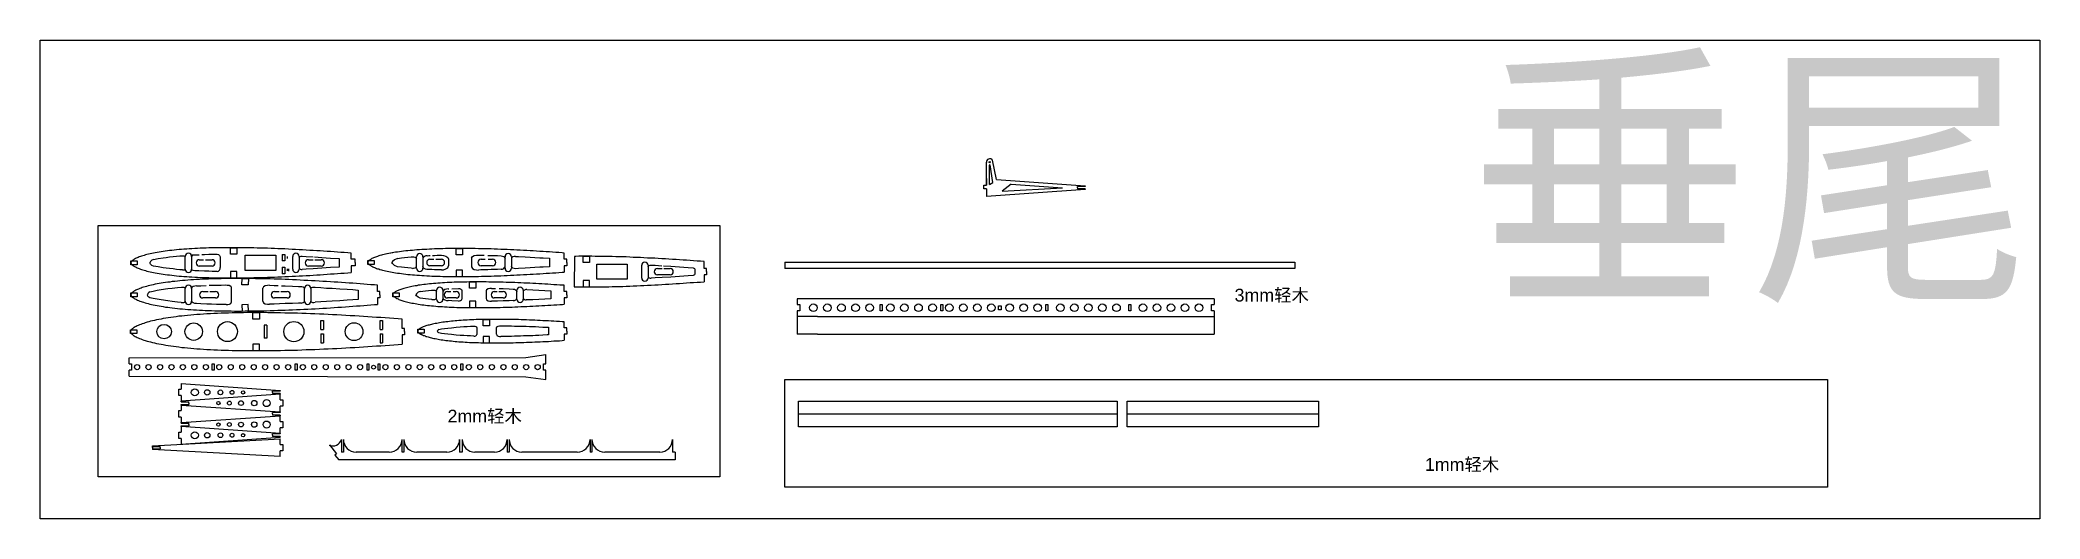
# Model space of a CAD drawing. Header units: inches. Extents: x 11 to 1579, y 4 to 379.
import ezdxf

# ---------------------------------------------------------------- set-up
doc = ezdxf.new("R2010")
doc.units = ezdxf.units.IN
doc.header["$MEASUREMENT"] = 0
doc.layers.add('7', color=7, linetype='Continuous')
doc.layers.add('LAYER01', color=7, linetype='Continuous')
doc.styles.get("Standard").update_dxf_attribs({"font": 'arial.ttf'})

msp = doc.modelspace()

# ---------------------------------------------------------------- linework, layer by layer
at = {"color": 2}
for p, q in [((752.9, 265.5), (752.9, 283.5)), ((760.9, 269.8), (757.6, 285)), ((755.4, 266), (755.2, 281.1)), ((755.4, 266), (757.8, 267.7)), ((757.8, 267.7), (755.8, 281.3)), ((750.9, 265.5), (752.9, 265.5)), ((750.9, 262.5), (750.9, 265.5)), ((752.9, 262.5), (750.9, 262.5)), ((772.3, 266.3), (765.2, 260.7)), ((765.2, 260.7), (812.6, 263.5)), ((772.3, 266.3), (812.6, 263.5))]:
    msp.add_line(p, q, dxfattribs=at)
for p, q in [((124.5, 199.6), (124.5, 209.6)), ((129.5, 209.6), (129.5, 199.6)), ((135.5, 207.1), (138.8, 207.1)), ((140.5, 207.1), (145.5, 207.1)), ((152, 208.2), (152, 201)), ((200.5, 211.1), (202.5, 211.1)), ((200.5, 211.1), (200.5, 206.1)), ((200.5, 210.1), (200.5, 207.1)), ((202.5, 206.1), (200.5, 206.1)), ((202.5, 211.1), (202.5, 206.1)), ((204.3, 209.7), (204.3, 208.1)), ((208.8, 199.6), (208.8, 209.6)), ((213.8, 209.6), (213.8, 199.6)), ((213.8, 208.5), (213.8, 200.8)), ((221.1, 207.1), (224.8, 207.1)), ((226.1, 207.1), (231.1, 207.1)), ((254.7, 207.4), (254.7, 212.2)), ((257.7, 207.4), (254.7, 207.4)), ((257.7, 204.9), (257.7, 207.4)), ((257.7, 204.9), (257.7, 204.9)), ((257.7, 204.9), (257.7, 202.4)), ((287.4, 212.5), (282.5, 211.7)), ((305.9, 200.4), (305.9, 209.4)), ((310.9, 209.4), (310.9, 200.4)), ((316.4, 207.4), (319.5, 207.4)), ((320.9, 207.4), (325.4, 207.4)), ((330.9, 207.5), (330.9, 202.2)), ((349.1, 208.4), (349.1, 201.4)), ((356.5, 207.4), (359.6, 207.4)), ((362.2, 207.4), (365.5, 207.4)), ((375.3, 200.4), (375.3, 209.4)), ((380.3, 209.4), (380.3, 200.4)), ((410.1, 208.2), (410.1, 201.6)), ((421.8, 207.4), (421.8, 212.3)), ((423.8, 207.4), (421.8, 207.4)), ((423.8, 204.9), (423.8, 207.4)), ((423.8, 204.9), (423.8, 202.4)), ((429.7, 209.7), (429.6, 185.8)), ((531.4, 200.3), (531.4, 205.6)), ((594.8, 205.2), (994.8, 205.2)), ((594.8, 205.2), (594.8, 200.2)), ((994.8, 205.2), (994.8, 200.2)), ((145.5, 202.1), (135.5, 202.1)), ((200.5, 201.1), (202.5, 201.1)), ((200.5, 201.1), (200.5, 196.1)), ((202.5, 196.1), (200.5, 196.1)), ((202.5, 201.1), (202.5, 196.1)), ((204.3, 199.9), (204.3, 198.3)), ((205.5, 199.8), (205.5, 198.2)), ((231.1, 202.1), (221.1, 202.1)), ((257.7, 202.4), (254.7, 202.4)), ((254.7, 202.4), (254.7, 197)), ((325.4, 202.4), (316.4, 202.4)), ((365.5, 202.4), (356.5, 202.4)), ((423.8, 202.4), (421.8, 202.4)), ((421.8, 202.4), (421.8, 197.4)), ((482.5, 192.7), (482.5, 202.7)), ((487.5, 202.7), (487.5, 192.7)), ((487.5, 201.6), (487.5, 193.9)), ((494.8, 200.2), (498.6, 200.2)), ((504.8, 195.2), (494.8, 195.2)), ((499.8, 200.2), (504.8, 200.2)), ((524.3, 199.1), (524.3, 196.3)), ((533.4, 200.3), (531.4, 200.3)), ((533.4, 195.3), (531.4, 195.3)), ((531.4, 195.3), (531.4, 189.8)), ((533.4, 197.8), (533.4, 200.3)), ((533.4, 197.8), (533.4, 195.3)), ((994.8, 200.2), (594.8, 200.2)), ((124.5, 174.6), (124.5, 184.6)), ((129.5, 184.6), (129.5, 174.6)), ((138.2, 182.1), (142.4, 182.1)), ((148.2, 177.1), (138.2, 177.1)), ((143.8, 182.1), (148.2, 182.1)), ((160.6, 185.5), (160.6, 173.6)), ((194.4, 182.1), (198.1, 182.1)), ((204.4, 177.1), (194.4, 177.1)), ((199.4, 182.1), (204.4, 182.1)), ((218, 174.6), (218, 184.6)), ((223, 184.6), (223, 174.6)), ((260.2, 183.3), (260.2, 175.9)), ((275.2, 182.1), (275.2, 187.1)), ((277.2, 182.1), (275.2, 182.1)), ((277.2, 177.1), (275.2, 177.1)), ((275.2, 177.1), (275.2, 172.1)), ((277.2, 179.6), (277.2, 182.1)), ((277.2, 179.6), (277.2, 177.1)), ((321.6, 176.1), (321.6, 183.1)), ((326.6, 183.1), (326.6, 176.1)), ((330.1, 182.1), (332.8, 182.1)), ((337.1, 177.1), (330.1, 177.1)), ((334.6, 182.1), (337.1, 182.1)), ((341.4, 183), (341.4, 176.2)), ((360.4, 182.6), (360.4, 176.6)), ((366.9, 182.1), (369.2, 182.1)), ((373.9, 177.1), (366.9, 177.1)), ((370.4, 182.1), (373.9, 182.1)), ((384.6, 176.1), (384.6, 183.1)), ((389.6, 183.1), (389.6, 176.1)), ((411.2, 182.7), (411.2, 176.5)), ((421.8, 182.1), (421.8, 187)), ((423.8, 182.1), (421.8, 182.1)), ((423.8, 177.1), (421.8, 177.1)), ((421.8, 177.1), (421.8, 172.2)), ((423.8, 179.6), (423.8, 182.1)), ((423.8, 179.6), (423.8, 177.1)), ((604.4, 176.3), (604.4, 171.9)), ((931.4, 176.3), (931.4, 171.9)), ((230.9, 152.5), (230.9, 159.5)), ((232.9, 159.5), (232.9, 152.5)), ((277.3, 152.5), (277.3, 159.5)), ((279.3, 159.5), (279.3, 152.5)), ((294.5, 153.2), (294.5, 160.5)), ((421.8, 153.6), (421.8, 158.4)), ((604.4, 171.9), (606.4, 171.9)), ((604.4, 166.9), (604.4, 162.5)), ((606.4, 166.9), (604.4, 166.9)), ((604.4, 162.5), (604.4, 153.1)), ((606.4, 171.9), (606.4, 166.9)), ((669.6, 171.9), (671.1, 171.9)), ((669.6, 166.9), (669.6, 171.9)), ((671.1, 166.9), (669.6, 166.9)), ((671.1, 171.9), (671.1, 166.9)), ((799.6, 171.9), (801.1, 171.9)), ((799.6, 166.9), (799.6, 171.9)), ((801.1, 166.9), (799.6, 166.9)), ((801.1, 171.9), (801.1, 166.9)), ((864.6, 171.9), (866.1, 171.9)), ((864.6, 166.9), (864.6, 171.9)), ((866.1, 166.9), (864.6, 166.9)), ((866.1, 171.9), (866.1, 166.9)), ((929.4, 166.9), (929.4, 171.9)), ((929.4, 171.9), (931.4, 171.9)), ((931.4, 166.9), (929.4, 166.9)), ((931.4, 162.5), (931.4, 153.1)), ((188.5, 155.7), (186.5, 155.7)), ((188.5, 155.7), (186.5, 155.7)), ((188.5, 145.7), (186.5, 145.7)), ((188.5, 145.7), (186.5, 145.7)), ((188.5, 155.7), (188.5, 145.7)), ((188.5, 155.7), (188.5, 145.7)), ((230.9, 148.9), (230.9, 141.9)), ((232.9, 148.9), (232.9, 141.9)), ((277.3, 148.9), (277.3, 141.9)), ((279.3, 148.9), (279.3, 141.9)), ((296.5, 153.2), (294.5, 153.2)), ((296.5, 148.2), (294.5, 148.2)), ((294.5, 148.2), (294.5, 140.9)), ((296.5, 150.7), (296.5, 153.2)), ((296.5, 150.7), (296.5, 148.2)), ((409.3, 154.1), (409.3, 148.1)), ((423.8, 153.6), (421.8, 153.6)), ((423.8, 148.6), (421.8, 148.6)), ((421.8, 148.6), (421.8, 143.9)), ((423.8, 151.1), (423.8, 153.6)), ((423.8, 151.1), (423.8, 148.6)), ((604.4, 153.1), (604.4, 148.7)), ((80.4, 130.2), (391.5, 130.5)), ((80.4, 125.4), (80.4, 130.2)), ((391.5, 130.5), (407.4, 132.8)), ((407.4, 125.4), (407.4, 132.8)), ((80.4, 125.4), (82.4, 125.4)), ((80.4, 115.7), (80.4, 120.4)), ((82.4, 120.4), (80.4, 120.4)), ((80.4, 115.7), (391.5, 115.4)), ((82.4, 125.4), (82.4, 120.4)), ((121.4, 110.1), (121.4, 105.6)), ((145.7, 125.4), (147.2, 125.4)), ((145.7, 120.4), (145.7, 125.4)), ((147.2, 120.4), (145.7, 120.4)), ((147.2, 125.4), (147.2, 120.4)), ((210.7, 125.4), (212.2, 125.4)), ((210.7, 120.4), (210.7, 125.4)), ((212.2, 120.4), (210.7, 120.4)), ((212.2, 125.4), (212.2, 120.4)), ((267.1, 125.4), (268.6, 125.4)), ((267.1, 120.4), (267.1, 125.4)), ((268.6, 120.4), (267.1, 120.4)), ((268.6, 125.4), (268.6, 120.4)), ((275.7, 125.4), (277.2, 125.4)), ((275.7, 120.4), (275.7, 125.4)), ((277.2, 120.4), (275.7, 120.4)), ((277.2, 125.4), (277.2, 120.4)), ((340.7, 125.4), (342.2, 125.4)), ((340.7, 120.4), (340.7, 125.4)), ((342.2, 120.4), (340.7, 120.4)), ((342.2, 125.4), (342.2, 120.4)), ((391.5, 115.4), (407.4, 113.1)), ((405.4, 120.4), (405.4, 125.4)), ((405.4, 125.4), (407.4, 125.4)), ((407.4, 120.4), (405.4, 120.4)), ((407.4, 113.1), (407.4, 120.4)), ((119.4, 100.6), (119.4, 105.6)), ((119.4, 105.6), (121.4, 105.6)), ((121.4, 100.6), (119.4, 100.6)), ((198.9, 97.2), (200.9, 97.2)), ((200.9, 97.2), (200.9, 92.2)), ((605.5, 76.2), (605.5, 96.2)), ((605.5, 96.2), (855.5, 96.2)), ((855.5, 96.2), (855.5, 76.2)), ((863.4, 76.2), (863.4, 96.2)), ((863.4, 96.2), (1013.4, 96.2)), ((119.4, 83.8), (119.4, 88.8)), ((119.4, 88.8), (121.4, 88.8)), ((121.4, 83.8), (119.4, 83.8)), ((121.4, 93.2), (121.4, 88.8)), ((198.9, 87.8), (198.9, 92.2)), ((200.9, 92.2), (198.9, 92.2)), ((198.9, 80.4), (200.9, 80.4)), ((200.9, 80.4), (200.9, 75.4)), ((119.4, 67), (119.4, 72)), ((119.4, 72), (121.4, 72)), ((121.4, 67), (119.4, 67)), ((121.4, 76.4), (121.4, 72)), ((198.9, 71), (198.9, 75.4)), ((200.9, 75.4), (198.9, 75.4)), ((855.5, 76.2), (605.5, 76.2)), ((1013.4, 76.2), (863.4, 76.2)), ((198.9, 62.3), (200.9, 62.3)), ((198.9, 52.9), (198.9, 57.3)), ((200.9, 57.3), (198.9, 57.3)), ((200.9, 62.3), (200.9, 57.3))]:
    msp.add_line(p, q)
at = {"linetype": 'ByBlock'}
for p, q in [((230.9, 159.5), (232.9, 159.5)), ((277.3, 159.5), (279.3, 159.5)), ((186.5, 155.7), (186.5, 145.7)), ((230.9, 152.5), (232.9, 152.5)), ((230.9, 148.9), (232.9, 148.9)), ((230.9, 141.9), (232.9, 141.9)), ((277.3, 152.5), (279.3, 152.5)), ((277.3, 148.9), (279.3, 148.9)), ((277.3, 141.9), (279.3, 141.9))]:
    msp.add_line(p, q, dxfattribs=at)
at = {"color": 3}
msp.add_lwpolyline([(10.6, 379.2), (1579.2, 379.2), (1579.2, 3.9), (10.6, 3.9)], close=True, dxfattribs=at)
for points in [[(56.2, 233.9), (543.9, 233.9), (543.9, 36.9), (56.2, 36.9)], [(594.7, 113.1), (1412.7, 113.1), (1412.7, 28.7), (594.7, 28.7)]]:
    msp.add_lwpolyline(points, close=True)
for points in [[(99.6, 207.2), (98.2, 206.7), (97.2, 205.6), (96.7, 204.6)], [(99.6, 202), (98.2, 202.6), (97.2, 203.6), (96.7, 204.6)], [(99.6, 207.2), (103.2, 207.9), (107.1, 208.5), (109.6, 208.9), (112.1, 209.2), (114.9, 209.5), (117.6, 209.8), (120.2, 210), (122.5, 210.2)], [(130.8, 210.8), (131.9, 210.8), (135.2, 211), (135.3, 211)], [(137.4, 211.1), (139.7, 211.2), (143.1, 211.3), (145.5, 211.3), (149, 211.4), (149.5, 211.4)], [(195.5, 210.6), (195.5, 198.6), (171.5, 198.6), (171.5, 210.6), (195.5, 210.6)], [(216.3, 209.8), (219.3, 209.6), (224.7, 209.3)], [(225.8, 209.2), (231.7, 208.8), (238.5, 208.4), (245.2, 207.9), (245.2, 201.3)], [(291, 208.1), (288.7, 207.1), (287.1, 205.7), (286.5, 204.9)], [(291, 201.6), (288.7, 202.6), (287.1, 204), (286.5, 204.9)], [(291, 208.1), (294.1, 208.5), (296.5, 208.8), (299.1, 209.1), (301.7, 209.4), (302.7, 209.4)], [(314.2, 210.2), (315.5, 210.3), (316.6, 210.4)], [(318.4, 210.4), (320.1, 210.5), (322.2, 210.6), (325.4, 210.7)], [(354.8, 210.7), (356.3, 210.7), (358.7, 210.6), (359, 210.6)], [(361.9, 210.5), (364.4, 210.5), (369.4, 210.3), (372.3, 210.2)], [(383.4, 209.7), (385.9, 209.6), (391, 209.3), (394.9, 209.1), (398.7, 208.9), (402.5, 208.6), (405.1, 208.5), (410.1, 208.2), (410.1, 208.2)], [(122.3, 199.1), (120.2, 199.2), (117.6, 199.5), (114.9, 199.8), (112.1, 200.1), (109.6, 200.4), (107.1, 200.7), (103.2, 201.4), (99.6, 202)], [(149.5, 197.8), (149, 197.8), (145.5, 197.9), (143.1, 198), (139.7, 198.1), (135.2, 198.3), (131.9, 198.4), (130.7, 198.5)], [(245.2, 201.3), (245.2, 201.3), (238.5, 200.9), (231.7, 200.4), (224.8, 200), (219.3, 199.7), (216.3, 199.5)], [(302.6, 200.3), (301.7, 200.4), (299.1, 200.6), (296.5, 200.9), (294.1, 201.2), (291, 201.6)], [(325.4, 199.1), (322.2, 199.2), (320.1, 199.2), (318, 199.3), (315.5, 199.4), (314, 199.5)], [(372.4, 199.6), (369.4, 199.4), (364.4, 199.3), (361.9, 199.2), (358.7, 199.1), (356.3, 199.1), (354.5, 199)], [(410.1, 201.6), (410.1, 201.6), (405.1, 201.3), (402.5, 201.1), (398.7, 200.9), (394.9, 200.7), (391, 200.4), (385.9, 200.2), (383.4, 200)], [(471.2, 203.7), (471.2, 191.7), (447.2, 191.7), (447.2, 203.7), (471.2, 203.7)], [(490, 202.9), (493, 202.7), (498.4, 202.4)], [(522.9, 194.7), (519, 194.5), (512.2, 194), (505.4, 193.5), (498.5, 193.1), (493, 192.8), (490, 192.6)], [(499.5, 202.3), (505.4, 202), (512.2, 201.5), (519, 201), (522.8, 200.7)], [(96.7, 181.9), (95.8, 181.3), (95.2, 180.6), (94.9, 179.6)], [(96.7, 177.3), (95.8, 177.8), (95.2, 178.6), (94.9, 179.6)], [(96.7, 181.9), (99.4, 182.5), (102.4, 183.1), (105.6, 183.6), (110.7, 184.4), (114.3, 184.9), (118.3, 185.3), (121.5, 185.6)], [(121.2, 173.6), (118.3, 173.9), (114.3, 174.3), (110.7, 174.8), (105.6, 175.6), (102.4, 176.1), (99.4, 176.7), (96.7, 177.3)], [(156.6, 171.9), (152.7, 172), (148.9, 172), (145.1, 172.2), (141.5, 172.3), (136.7, 172.5), (133.2, 172.7), (133, 172.7)], [(133.2, 186.5), (136.7, 186.7), (140.9, 186.9)], [(143.3, 187), (145.1, 187), (148.9, 187.1), (152.7, 187.2), (156.1, 187.3)], [(185.4, 174.5), (185.4, 184.7)], [(190.6, 187), (194.1, 186.9), (197.3, 186.8)], [(215.3, 173.1), (213.2, 173), (208.7, 172.8), (202.8, 172.7), (198.4, 172.4), (194.1, 172.3), (190.6, 172.2)], [(199.9, 186.7), (202.8, 186.5), (208.7, 186.3), (213.2, 186.1), (214.9, 186.1)], [(226.3, 185.5), (230.9, 185.2), (235.4, 184.9), (239.8, 184.7), (245.7, 184.3), (251.5, 183.9)], [(260.2, 175.9), (260.2, 175.9), (260.2, 175.9), (255.9, 175.6), (251.5, 175.3), (245.7, 174.9), (239.8, 174.5), (235.4, 174.2), (230.9, 174), (226.4, 173.7)], [(251.5, 183.9), (255.9, 183.6), (260.2, 183.3), (260.2, 183.3), (260.2, 183.3)], [(308.7, 182.2), (307.1, 181.6), (305.9, 180.3), (305.4, 179.6)], [(308.7, 177), (307.1, 177.6), (305.9, 178.8), (305.4, 179.6)], [(308.7, 182.2), (313, 182.7), (317.7, 183.2), (318.1, 183.3)], [(318, 175.9), (317.7, 176), (313, 176.5), (308.7, 177)], [(338.7, 174.7), (333.5, 174.9), (330.6, 175)], [(330.7, 184.2), (331.1, 184.2)], [(333.5, 184.3), (338.8, 184.5)], [(341.4, 183), (341.4, 177.9)], [(364.8, 184.6), (367.9, 184.5)], [(381.8, 175), (378.5, 174.9), (373.9, 174.8), (369.3, 174.7), (364.8, 174.6)], [(370.6, 184.5), (373.9, 184.4), (378.5, 184.3), (381.8, 184.1)], [(411.2, 176.5), (411.2, 176.5), (406.6, 176.2), (401.9, 176), (397.2, 175.7), (392.5, 175.5), (392, 175.5)], [(392.5, 183.7), (397.2, 183.5), (401.9, 183.2), (406.6, 182.9), (411.2, 182.7), (411.2, 182.7)], [(718.6, 171.9), (718.6, 166.9), (717.1, 166.9), (717.1, 171.9), (718.6, 171.9)], [(764.4, 170.9), (764.4, 167.9), (762.4, 167.9), (762.4, 170.9), (764.4, 170.9)], [(323.4, 152.5), (322.9, 152.2), (322.5, 151.7), (322.2, 151.1)], [(323.4, 149.7), (322.9, 150), (322.5, 150.5), (322.2, 151.1)], [(323.4, 152.5), (325.6, 152.9), (327.7, 153.2), (330.4, 153.5), (333.2, 153.8), (336.9, 154.2), (340, 154.4), (342.9, 154.6), (345.7, 154.8), (348.2, 154.9), (350.9, 155)], [(350.8, 147.2), (348.2, 147.3), (345.7, 147.4), (342.9, 147.6), (340, 147.8), (336.9, 148), (333.2, 148.4), (330.4, 148.7), (327.7, 149), (325.6, 149.3), (323.4, 149.7)], [(353.1, 153.8), (353.1, 148.4)], [(368.6, 148.6), (368.6, 153.6)], [(372.1, 155.3), (372.1, 155.3)], [(372.1, 155.3), (375.2, 155.3), (378, 155.2), (380.5, 155.2), (382.8, 155.1), (384.9, 155.1), (387.5, 155), (389.8, 154.9), (391.9, 154.9), (394.4, 154.8), (397.1, 154.7), (399.3, 154.6), (401.8, 154.5), (405, 154.3), (408.3, 154.1), (409.3, 154.1)], [(409.3, 148.1), (408.3, 148.1), (405, 147.9), (401.8, 147.7), (399.3, 147.6), (397.1, 147.5), (394.4, 147.4), (391.9, 147.3), (389.8, 147.3), (387.5, 147.2), (384.9, 147.1), (382.8, 147.1), (380.5, 147), (378, 147), (375.2, 146.9), (372.1, 146.9)]]:
    msp.add_lwpolyline(points)
at = {"color": 2}
msp.add_circle((755.5, 283.5), 0.5, dxfattribs=at)
for centre, radius in [((617.2, 169.4), 3), ((628.2, 169.4), 3), ((628.2, 169.4), 3), ((639.2, 169.4), 3), ((639.2, 169.4), 3), ((650.2, 169.4), 3), ((650.2, 169.4), 3), ((661.2, 169.4), 3), ((677.6, 169.4), 3), ((688.6, 169.4), 3), ((688.6, 169.4), 3), ((699.6, 169.4), 3), ((699.6, 169.4), 3), ((710.6, 169.4), 3), ((710.6, 169.4), 3), ((723.7, 169.4), 3), ((734.7, 169.4), 3), ((734.7, 169.4), 3), ((745.7, 169.4), 3), ((745.7, 169.4), 3), ((756.7, 169.4), 3), ((756.7, 169.4), 3), ((771.1, 169.4), 3), ((782.1, 169.4), 3), ((782.1, 169.4), 3), ((793.1, 169.4), 3), ((793.1, 169.4), 3), ((810.9, 169.4), 3), ((821.9, 169.4), 3), ((821.9, 169.4), 3), ((832.9, 169.4), 3), ((832.9, 169.4), 3), ((843.9, 169.4), 3), ((843.9, 169.4), 3), ((854.9, 169.4), 3), ((875.6, 169.4), 3), ((886.6, 169.4), 3), ((886.6, 169.4), 3), ((897.6, 169.4), 3), ((897.6, 169.4), 3), ((908.6, 169.4), 3), ((908.6, 169.4), 3), ((919.6, 169.4), 3), ((86.7, 122.9), 2), ((95.7, 122.9), 2), ((104.7, 122.9), 2), ((113.7, 122.9), 2), ((122.6, 122.9), 2), ((131.6, 122.9), 2), ((140.7, 122.9), 2), ((151.2, 122.9), 2), ((160.2, 122.9), 2), ((169.2, 122.9), 2), ((178.2, 122.9), 2), ((187.1, 122.9), 2), ((196.1, 122.9), 2), ((205.2, 122.9), 2), ((216.7, 122.9), 2), ((225.7, 122.9), 2), ((234.7, 122.9), 2), ((243.7, 122.9), 2), ((252.6, 122.9), 2), ((261.6, 122.9), 2), ((281.5, 122.9), 2), ((290.5, 122.9), 2), ((299.5, 122.9), 2), ((308.5, 122.9), 2), ((317.4, 122.9), 2), ((326.4, 122.9), 2), ((335.5, 122.9), 2), ((346.9, 122.9), 2), ((355.9, 122.9), 2), ((365, 122.9), 2), ((374, 122.9), 2), ((382.9, 122.9), 2), ((391.9, 122.9), 2), ((400.9, 122.9), 2)]:
    msp.add_circle(centre, radius)
for centre, radius, start, end in [((755.5, 283.5), 2.65, 36.6113, 184.4431), ((755.5, 281.1), 0.334, 21.567, 188.6887)]:
    msp.add_arc(centre, radius, start, end, dxfattribs=at)
for centre, start, end in [((127, 209.6), 0, 180), ((135.5, 204.6), 90, 270), ((145.5, 204.6), 270, 90), ((211.3, 209.6), 0, 180), ((221.1, 204.6), 90, 270), ((231.1, 204.6), 270, 90), ((308.4, 209.4), 0, 180), ((316.4, 204.9), 90, 270), ((325.4, 204.9), 270, 90), ((356.5, 204.9), 90, 270), ((365.5, 204.9), 270, 90), ((377.8, 209.4), 0, 180), ((485, 202.7), 0, 180), ((127, 199.6), 180, 0), ((211.3, 199.6), 180, 0), ((308.4, 200.4), 180, 0), ((377.8, 200.4), 180, 0), ((485, 192.7), 180, 0), ((494.8, 197.7), 90, 270), ((504.8, 197.7), 270, 90), ((127, 184.6), 0, 180), ((127, 174.6), 180, 0), ((138.2, 179.6), 90, 270), ((148.2, 179.6), 270, 90), ((194.4, 179.6), 90, 270), ((204.4, 179.6), 270, 90), ((220.5, 184.6), 0, 180), ((220.5, 174.6), 180, 0), ((324.1, 183.1), 0, 180), ((324.1, 176.1), 180, 0), ((330.1, 179.6), 90, 270), ((337.1, 179.6), 270, 90), ((366.9, 179.6), 90, 270), ((373.9, 179.6), 270, 90), ((387.1, 183.1), 0, 180), ((387.1, 176.1), 180, 0)]:
    msp.add_arc(centre, 2.5, start, end)
for points in [[(122.5, 210.2), (123.2, 210.3), (124.5, 210.3), (124.5, 209.6)], [(130.8, 210.8), (130.3, 210.7), (129.5, 210.2), (129.5, 209.6)], [(149.5, 211.4), (150.8, 211.4), (152, 209.6), (152, 208.2)], [(213.8, 208.5), (213.8, 209.4), (215.4, 209.8), (216.3, 209.8)], [(302.7, 209.4), (303.9, 209.5), (305.9, 209), (305.9, 207.9)], [(314.2, 210.2), (312.8, 210.2), (310.9, 209.2), (310.9, 207.9)], [(325.4, 210.7), (327.5, 210.7), (330.9, 209.6), (330.9, 207.5)], [(349.1, 208.4), (349.1, 210.4), (352.7, 210.8), (354.8, 210.7)], [(372.3, 210.2), (373.6, 210.1), (375.3, 209.1), (375.3, 207.9)], [(383.4, 209.7), (382.2, 209.8), (380.3, 209.1), (380.3, 207.9)], [(122.3, 199.1), (123.1, 199), (124.5, 198.9), (124.5, 199.6)], [(130.7, 198.5), (130.1, 198.5), (129.5, 199.1), (129.5, 199.6)], [(149.5, 197.8), (150.8, 197.8), (152, 199.7), (152, 201)], [(213.8, 200.8), (213.8, 199.8), (215.4, 199.4), (216.3, 199.5)], [(302.6, 200.3), (303.8, 200.2), (305.9, 200.7), (305.9, 201.9)], [(314, 199.5), (312.7, 199.6), (310.9, 200.6), (310.9, 201.9)], [(325.4, 199.1), (327.5, 199), (330.9, 200.1), (330.9, 202.2)], [(349.1, 201.4), (349.1, 199.4), (352.6, 199), (354.5, 199)], [(372.4, 199.6), (373.6, 199.6), (375.3, 200.6), (375.3, 201.9)], [(383.4, 200), (382.2, 200), (380.3, 200.7), (380.3, 201.9)], [(487.5, 201.6), (487.5, 202.6), (489.1, 202.9), (490, 202.9)], [(487.5, 193.9), (487.5, 192.9), (489.1, 192.6), (490, 192.6)], [(522.8, 200.7), (523.5, 200.7), (524.3, 199.9), (524.3, 199.1)], [(524.3, 196.3), (524.3, 195.6), (523.6, 194.8), (522.9, 194.7)], [(121.2, 173.6), (122.3, 173.5), (124.5, 173.4), (124.5, 174.6)], [(121.5, 185.6), (122.5, 185.7), (124.5, 185.7), (124.5, 184.6)], [(133.2, 186.5), (131.8, 186.4), (129.5, 186), (129.5, 184.6)], [(133, 172.7), (131.7, 172.8), (129.5, 173.3), (129.5, 174.6)], [(156.1, 187.3), (157.7, 187.3), (160.6, 187.1), (160.6, 185.5)], [(156.6, 171.9), (158, 171.9), (160.6, 172.2), (160.6, 173.6)], [(190.6, 187), (188.7, 187), (185.4, 186.6), (185.4, 184.7)], [(185.4, 174.5), (185.4, 172.6), (188.7, 172.1), (190.6, 172.2)], [(214.9, 186.1), (216, 186), (218, 185.8), (218, 184.6)], [(215.3, 173.1), (216.4, 173.2), (218, 173.6), (218, 174.6)], [(223, 184.6), (223, 185.7), (225.2, 185.5), (226.3, 185.5)], [(223, 174.6), (223, 173.4), (225.3, 173.6), (226.4, 173.7)], [(318, 175.9), (319.3, 175.8), (321.6, 175.8), (321.6, 177.1)], [(318.1, 183.3), (319.4, 183.4), (321.6, 183.3), (321.6, 182.1)], [(330.7, 184.2), (329.2, 184.1), (326.6, 183.6), (326.6, 182.1)], [(326.6, 177.1), (326.6, 175.6), (329.1, 175.1), (330.6, 175)], [(338.7, 174.7), (339.7, 174.7), (341.4, 175.2), (341.4, 176.2)], [(338.8, 184.5), (339.8, 184.5), (341.4, 184), (341.4, 183)], [(364.8, 184.6), (363.2, 184.6), (360.4, 184.2), (360.4, 182.6)], [(360.4, 176.6), (360.4, 175), (363.2, 174.5), (364.8, 174.6)], [(381.8, 184.1), (382.9, 184.1), (384.6, 183.3), (384.6, 182.1)], [(381.8, 175), (383, 175.1), (384.6, 175.9), (384.6, 177.1)], [(392.5, 183.7), (391.4, 183.7), (389.6, 183.2), (389.6, 182.1)], [(389.6, 177.1), (389.6, 176.1), (391.1, 175.4), (392, 175.5)], [(350.8, 147.2), (351.7, 147.1), (353.1, 147.5), (353.1, 148.4)], [(350.9, 155), (351.7, 155.1), (353.1, 154.7), (353.1, 153.8)], [(368.6, 153.6), (368.6, 154.9), (370.8, 155.3), (372.1, 155.3)], [(368.6, 148.6), (368.6, 147.3), (370.8, 146.9), (372.1, 146.9)]]:
    msp.add_open_spline(points, degree=3)
at = {"layer": '7', "color": 2, "linetype": 'Continuous'}
for points in [[(752.9, 270.7), (752.9, 265.5)], [(752.9, 262.5), (752.9, 256.6)]]:
    msp.add_lwpolyline(points, dxfattribs=at)
at = {"layer": '7', "linetype": 'Continuous'}
for points in [[(254.7, 212.2), (254.5, 212.2), (251.9, 212.4), (249.2, 212.6), (246.6, 212.8), (243.9, 213), (241.2, 213.2), (238.5, 213.4), (235.8, 213.6), (233, 213.8), (230.3, 213.9), (227.6, 214.1), (224.8, 214.3), (222.1, 214.4), (219.3, 214.6), (216.5, 214.8), (213.8, 214.9), (211, 215.1), (208.3, 215.2), (205.5, 215.3), (202.7, 215.5), (200, 215.6), (197.2, 215.7), (194.5, 215.8), (191.8, 215.9), (189.1, 216), (186.4, 216.1), (183.7, 216.2), (181, 216.2), (178.3, 216.3), (175.7, 216.3), (173, 216.4), (170.4, 216.4), (167.8, 216.5), (165.2, 216.5), (162.7, 216.5), (160.2, 216.5), (157.6, 216.5), (155.2, 216.5), (152.7, 216.5), (150.2, 216.4), (147.9, 216.4), (145.5, 216.3), (143.1, 216.3), (140.8, 216.2), (138.5, 216.1), (136.3, 216), (134.1, 215.9), (131.9, 215.8), (129.7, 215.7), (127.6, 215.6), (125.6, 215.4), (123.5, 215.3), (121.5, 215.1), (119.6, 215), (117.6, 214.8), (115.8, 214.6), (114, 214.4), (112.1, 214.2), (110.5, 214), (108.8, 213.8), (107.1, 213.5), (105.5, 213.3), (104, 213), (102.4, 212.8), (101, 212.5), (99.6, 212.2), (98.2, 212), (96.9, 211.7), (95.7, 211.4), (94.4, 211.1), (93.3, 210.8), (92.2, 210.5), (91.1, 210.2), (90.2, 209.9), (89.3, 209.5), (88.3, 209.2), (87.6, 208.9), (86.8, 208.5), (86, 208.2), (85.4, 207.9), (84.8, 207.6), (84.2, 207.2), (83.8, 206.9), (83.3, 206.6), (82.9, 206.3), (82.6, 206), (82.4, 205.7), (82.1, 205.4), (82, 205.1), (81.9, 204.9), (81.9, 204.6), (81.9, 204.4), (82, 204.1), (82.1, 203.9), (82.4, 203.5), (82.6, 203.3), (82.9, 203), (83.3, 202.6), (83.8, 202.3), (84.2, 202), (84.8, 201.7), (85.4, 201.4), (86, 201.1), (86.8, 200.7), (87.6, 200.4), (88.3, 200.1), (89.3, 199.7), (90.2, 199.4), (91.1, 199.1), (92.2, 198.8), (93.3, 198.5), (94.4, 198.2), (95.7, 197.9), (96.9, 197.6), (98.2, 197.3), (99.6, 197), (101, 196.7), (102.4, 196.5), (104, 196.2), (105.5, 196), (107.1, 195.7), (108.8, 195.5), (110.5, 195.3), (112.1, 195.1), (114, 194.9), (115.8, 194.7), (117.6, 194.5), (119.6, 194.3), (121.5, 194.1), (123.5, 194), (125.6, 193.8), (127.6, 193.7), (129.7, 193.6), (131.9, 193.4), (134.1, 193.3), (136.3, 193.2), (138.5, 193.1), (140.8, 193.1), (143.1, 193), (145.5, 192.9), (147.9, 192.9), (150.2, 192.8), (152.7, 192.8), (155.2, 192.8), (157.6, 192.8), (160.2, 192.8), (162.7, 192.8), (165.2, 192.8), (167.8, 192.8), (170.4, 192.8), (173, 192.9), (175.7, 192.9), (178.3, 193), (181, 193), (183.7, 193.1), (186.4, 193.2), (189.1, 193.3), (191.8, 193.4), (194.5, 193.5), (197.2, 193.6), (200, 193.7), (202.7, 193.8), (205.5, 193.9), (208.3, 194.1), (211, 194.2), (213.8, 194.4), (216.5, 194.5), (219.3, 194.7), (222.1, 194.8), (224.8, 195), (227.6, 195.2), (230.3, 195.3), (233, 195.5), (235.8, 195.7), (238.5, 195.9), (241.2, 196.1), (243.9, 196.2), (246.6, 196.4), (249.2, 196.6), (251.9, 196.8), (254.5, 197), (254.7, 197)], [(81.9, 203.1), (81.9, 206.1), (86.9, 206.1), (86.9, 203.1), (81.9, 203.1)], [(160, 216.5), (165, 216.5), (165, 211.5), (160, 211.5), (160, 216.5)], [(421.8, 212.3), (420.1, 212.5), (417.6, 212.6), (415.1, 212.8), (412.6, 213), (410.1, 213.2), (407.6, 213.3), (405.1, 213.5), (402.5, 213.6), (400, 213.8), (397.4, 213.9), (394.9, 214.1), (392.3, 214.2), (389.8, 214.4), (387.2, 214.5), (384.6, 214.6), (382.1, 214.8), (379.5, 214.9), (377, 215), (374.5, 215.1), (371.9, 215.2), (369.4, 215.3), (366.9, 215.4), (364.4, 215.5), (361.9, 215.5), (359.4, 215.6), (356.9, 215.7), (354.5, 215.7), (352, 215.8), (349.6, 215.8), (347.2, 215.8), (344.8, 215.8), (342.5, 215.9), (340.1, 215.9), (337.8, 215.9), (335.5, 215.8), (333.2, 215.8), (330.9, 215.8), (328.7, 215.8), (326.5, 215.7), (324.3, 215.7), (322.2, 215.6), (320.1, 215.5), (318, 215.4), (316, 215.3), (314, 215.2), (311.9, 215.1), (310, 215), (308.1, 214.9), (306.2, 214.7), (304.4, 214.6), (302.6, 214.4), (300.8, 214.3), (299.1, 214.1), (297.4, 213.9), (295.7, 213.7), (294.1, 213.5), (292.5, 213.3), (291, 213.1), (289.5, 212.9), (288.1, 212.7), (286.7, 212.4), (285.4, 212.2), (284.1, 211.9), (282.8, 211.7), (281.6, 211.4), (280.4, 211.1), (279.3, 210.8), (278.3, 210.6), (277.2, 210.3), (276.2, 210), (275.4, 209.7), (274.5, 209.4), (273.6, 209.1), (272.9, 208.8), (272.2, 208.5), (271.5, 208.2), (270.9, 207.9), (270.4, 207.6), (269.8, 207.3), (269.4, 207), (269, 206.7), (268.6, 206.4), (268.4, 206.1), (268.1, 205.9), (267.9, 205.6), (267.8, 205.4), (267.7, 205.1), (267.7, 204.9), (267.7, 204.6), (267.8, 204.4), (267.9, 204.2), (268.1, 203.9), (268.4, 203.6), (268.6, 203.4), (269, 203), (269.4, 202.7), (269.8, 202.5), (270.4, 202.2), (270.9, 201.9), (271.5, 201.6), (272.2, 201.3), (272.9, 200.9), (273.6, 200.7), (274.5, 200.3), (275.4, 200), (276.2, 199.8), (277.2, 199.5), (278.3, 199.2), (279.3, 198.9), (280.4, 198.6), (281.6, 198.3), (282.8, 198.1), (284.1, 197.8), (285.4, 197.6), (286.7, 197.3), (288.1, 197.1), (289.5, 196.9), (291, 196.6), (292.5, 196.4), (294.1, 196.2), (295.7, 196), (297.4, 195.8), (299.1, 195.6), (300.8, 195.5), (302.6, 195.3), (304.4, 195.2), (306.2, 195), (308.1, 194.9), (310, 194.7), (311.9, 194.6), (314, 194.5), (316, 194.4), (318, 194.3), (320.1, 194.2), (322.2, 194.2), (324.3, 194.1), (326.5, 194), (328.7, 194), (330.9, 193.9), (333.2, 193.9), (335.5, 193.9), (337.8, 193.9), (340.1, 193.9), (342.5, 193.9), (344.8, 193.9), (347.2, 193.9), (349.6, 193.9), (352, 194), (354.5, 194), (356.9, 194.1), (359.4, 194.1), (361.9, 194.2), (364.4, 194.3), (366.9, 194.4), (369.4, 194.4), (371.9, 194.5), (374.5, 194.6), (377, 194.7), (379.5, 194.9), (382.1, 195), (384.6, 195.1), (387.2, 195.2), (389.8, 195.4), (392.3, 195.5), (394.9, 195.7), (397.4, 195.8), (400, 196), (402.5, 196.1), (405.1, 196.3), (407.6, 196.4), (410.1, 196.6), (412.6, 196.8), (415.1, 196.9), (417.6, 197.1), (420.1, 197.3), (421.8, 197.4), (421.8, 197.4)], [(267.7, 203.4), (267.7, 206.4), (272.7, 206.4), (272.7, 203.4), (267.7, 203.4)], [(336.9, 215.9), (341.9, 215.9), (341.9, 210.9), (336.9, 210.9), (336.9, 215.9)], [(531.4, 205.6), (531.4, 205.6), (531.4, 205.6), (531.4, 205.6), (531.3, 205.6), (528.6, 205.8), (525.9, 206), (523.2, 206.2), (520.5, 206.4), (517.7, 206.6), (515, 206.8), (512.2, 207), (509.5, 207.2), (506.7, 207.3), (503.9, 207.5), (501.1, 207.7), (498.3, 207.8), (495.5, 208), (492.7, 208.2), (489.9, 208.3), (487.1, 208.4), (484.3, 208.6), (481.5, 208.7), (478.7, 208.8), (475.9, 208.9), (473.2, 209.1), (470.4, 209.2), (467.6, 209.3), (464.9, 209.3), (462.2, 209.4), (459.4, 209.5), (456.8, 209.6), (454.1, 209.6), (451.4, 209.7), (448.7, 209.7), (446.1, 209.7), (443.5, 209.8), (440.9, 209.8), (438.3, 209.8), (435.8, 209.8), (433.3, 209.8), (430.8, 209.7), (429.7, 209.7)], [(436.6, 209.8), (441.6, 209.8), (441.6, 204.8), (436.6, 204.8), (436.6, 209.8)], [(275.2, 187.1), (272.9, 187.3), (270.1, 187.5), (267.3, 187.7), (264.5, 188), (261.6, 188.2), (258.8, 188.4), (255.9, 188.6), (253, 188.8), (250.1, 189), (247.1, 189.2), (244.2, 189.4), (241.3, 189.6), (238.3, 189.8), (235.4, 189.9), (232.4, 190.1), (229.5, 190.3), (226.5, 190.5), (223.5, 190.6), (220.6, 190.8), (217.6, 190.9), (214.6, 191.1), (211.7, 191.2), (208.7, 191.3), (205.8, 191.5), (202.8, 191.6), (199.9, 191.7), (197, 191.8), (194.1, 191.9), (191.2, 192), (188.3, 192), (185.4, 192.1), (182.6, 192.2), (179.7, 192.2), (176.9, 192.3), (174.2, 192.3), (171.4, 192.3), (168.6, 192.3), (165.9, 192.3), (163.2, 192.3), (160.6, 192.3), (157.9, 192.3), (155.3, 192.3), (152.7, 192.2), (150.2, 192.2), (147.6, 192.1), (145.1, 192), (142.7, 191.9), (140.2, 191.8), (137.9, 191.7), (135.6, 191.6), (133.2, 191.5), (131, 191.4), (128.8, 191.2), (126.5, 191), (124.4, 190.9), (122.3, 190.7), (120.2, 190.5), (118.3, 190.3), (116.3, 190.1), (114.3, 189.9), (112.5, 189.6), (110.7, 189.4), (108.9, 189.1), (107.2, 188.9), (105.6, 188.6), (103.9, 188.3), (102.4, 188.1), (100.9, 187.8), (99.4, 187.5), (98, 187.2), (96.7, 186.9), (95.3, 186.5), (94.1, 186.2), (93, 185.9), (91.8, 185.5), (90.8, 185.2), (89.8, 184.9), (88.8, 184.5), (87.9, 184.1), (87.1, 183.8), (86.3, 183.4), (85.6, 183.1), (85, 182.8), (84.3, 182.4), (83.9, 182.1), (83.4, 181.7), (82.9, 181.4), (82.6, 181.1), (82.4, 180.8), (82.1, 180.4), (82, 180.1), (81.9, 179.9), (81.8, 179.6), (81.9, 179.3), (82, 179), (82.1, 178.8), (82.4, 178.4), (82.6, 178.1), (82.9, 177.8), (83.4, 177.5), (83.9, 177.1), (84.3, 176.8), (85, 176.4), (85.6, 176.1), (86.3, 175.8), (87.1, 175.4), (87.9, 175), (88.8, 174.7), (89.8, 174.3), (90.8, 174), (91.8, 173.7), (93, 173.3), (94.1, 173), (95.3, 172.7), (96.7, 172.3), (98, 172), (99.4, 171.7), (100.9, 171.4), (102.4, 171.1), (103.9, 170.8), (105.6, 170.6), (107.2, 170.3), (108.9, 170), (110.7, 169.8), (112.5, 169.5), (114.3, 169.3), (116.3, 169.1), (118.3, 168.9), (120.2, 168.7), (122.3, 168.5), (124.4, 168.3), (126.5, 168.1), (128.8, 168), (131, 167.8), (133.2, 167.7), (135.6, 167.6), (137.9, 167.4), (140.2, 167.3), (142.7, 167.2), (145.1, 167.2), (147.6, 167.1), (150.2, 167), (152.7, 167), (155.3, 166.9), (157.9, 166.9), (160.6, 166.9), (163.2, 166.8), (165.9, 166.8), (168.6, 166.8), (171.4, 166.9), (174.2, 166.9), (176.9, 166.9), (179.7, 167), (182.6, 167), (185.4, 167.1), (188.3, 167.1), (191.2, 167.2), (194.1, 167.3), (197, 167.4), (199.9, 167.5), (202.8, 167.6), (205.8, 167.7), (208.7, 167.8), (211.7, 168), (214.6, 168.1), (217.6, 168.2), (220.6, 168.4), (223.5, 168.6), (226.5, 168.7), (229.5, 168.9), (232.4, 169.1), (235.4, 169.2), (238.3, 169.4), (241.3, 169.6), (244.2, 169.8), (247.1, 170), (250.1, 170.2), (253, 170.4), (255.9, 170.6), (258.8, 170.8), (261.6, 171), (264.5, 171.2), (267.3, 171.4), (270.1, 171.6), (272.9, 171.9), (275.2, 172.1)], [(160, 192.8), (165, 192.8), (165, 197.8), (160, 197.8), (160, 192.8)], [(169, 192.3), (174, 192.3), (173.9, 187.3), (168.9, 187.3), (169, 192.3)], [(421.8, 187), (420.5, 187), (418.2, 187.2), (415.9, 187.4), (413.6, 187.5), (411.2, 187.7), (408.9, 187.8), (406.6, 187.9), (404.2, 188.1), (401.9, 188.2), (399.5, 188.3), (397.2, 188.5), (394.8, 188.6), (392.5, 188.7), (390.1, 188.8), (387.8, 188.9), (385.4, 189), (383.1, 189.1), (380.8, 189.2), (378.5, 189.3), (376.2, 189.3), (373.9, 189.4), (371.6, 189.5), (369.3, 189.5), (367.1, 189.6), (364.8, 189.6), (362.6, 189.6), (360.4, 189.7), (358.2, 189.7), (356, 189.7), (353.9, 189.7), (351.7, 189.7), (349.6, 189.7), (347.5, 189.7), (345.4, 189.6), (343.4, 189.6), (341.4, 189.6), (339.3, 189.5), (337.4, 189.4), (335.5, 189.4), (333.5, 189.3), (331.6, 189.2), (329.8, 189.1), (327.9, 189), (326.2, 188.9), (324.4, 188.8), (322.6, 188.7), (321, 188.5), (319.3, 188.4), (317.7, 188.2), (316.1, 188.1), (314.5, 187.9), (313, 187.7), (311.5, 187.6), (310.1, 187.4), (308.7, 187.2), (307.3, 187), (306, 186.7), (304.7, 186.5), (303.5, 186.3), (302.3, 186.1), (301.1, 185.8), (300, 185.6), (299, 185.3), (297.9, 185.1), (297, 184.8), (296, 184.6), (295.1, 184.3), (294.3, 184), (293.5, 183.8), (292.7, 183.5), (292.1, 183.2), (291.4, 182.9), (290.7, 182.6), (290.2, 182.4), (289.7, 182.1), (289.2, 181.8), (288.8, 181.5), (288.5, 181.3), (288.1, 181), (287.9, 180.8), (287.6, 180.5), (287.4, 180.2), (287.3, 180), (287.3, 179.8), (287.2, 179.6), (287.3, 179.4), (287.3, 179.1), (287.4, 178.9), (287.6, 178.7), (287.9, 178.4), (288.1, 178.2), (288.5, 177.9), (288.8, 177.6), (289.2, 177.4), (289.7, 177.1), (290.2, 176.8), (290.7, 176.6), (291.4, 176.3), (292.1, 176), (292.7, 175.7), (293.5, 175.4), (294.3, 175.1), (295.1, 174.9), (296, 174.6), (297, 174.3), (297.9, 174.1), (299, 173.8), (300, 173.6), (301.1, 173.4), (302.3, 173.1), (303.5, 172.9), (304.7, 172.7), (306, 172.4), (307.3, 172.2), (308.7, 172), (310.1, 171.8), (311.5, 171.6), (313, 171.5), (314.5, 171.3), (316.1, 171.1), (317.7, 171), (319.3, 170.8), (321, 170.7), (322.6, 170.5), (324.4, 170.4), (326.2, 170.3), (327.9, 170.2), (329.8, 170.1), (331.6, 170), (333.5, 169.9), (335.5, 169.8), (337.4, 169.7), (339.3, 169.7), (341.4, 169.6), (343.4, 169.6), (345.4, 169.5), (347.5, 169.5), (349.6, 169.5), (351.7, 169.5), (353.9, 169.5), (356, 169.5), (358.2, 169.5), (360.4, 169.5), (362.6, 169.5), (364.8, 169.6), (367.1, 169.6), (369.3, 169.7), (371.6, 169.7), (373.9, 169.8), (376.2, 169.8), (378.5, 169.9), (380.8, 170), (383.1, 170.1), (385.4, 170.2), (387.8, 170.3), (390.1, 170.4), (392.5, 170.5), (394.8, 170.6), (397.2, 170.7), (399.5, 170.8), (401.9, 171), (404.2, 171.1), (406.6, 171.2), (408.9, 171.4), (411.2, 171.5), (413.6, 171.7), (415.9, 171.8), (418.2, 172), (420.5, 172.1), (421.8, 172.2)], [(336.9, 193.9), (341.9, 193.9), (341.9, 198.9), (336.9, 198.9), (336.9, 193.9)], [(347.4, 189.7), (352.4, 189.7), (352.5, 184.7), (347.5, 184.7), (347.4, 189.7)], [(429.6, 185.8), (430.8, 185.7), (433.3, 185.7), (435.8, 185.7), (438.3, 185.7), (440.9, 185.7), (443.5, 185.7), (446.1, 185.7), (448.7, 185.8), (451.4, 185.8), (454.1, 185.9), (456.8, 185.9), (459.4, 186), (462.2, 186.1), (464.9, 186.1), (467.6, 186.2), (470.4, 186.3), (473.2, 186.4), (475.9, 186.5), (478.7, 186.7), (481.5, 186.8), (484.3, 186.9), (487.1, 187), (489.9, 187.2), (492.7, 187.3), (495.5, 187.5), (498.3, 187.6), (501.1, 187.8), (503.9, 188), (506.7, 188.1), (509.5, 188.3), (512.2, 188.5), (515, 188.7), (517.7, 188.9), (520.5, 189.1), (523.2, 189.2), (525.9, 189.4), (528.6, 189.6), (531.3, 189.8), (531.4, 189.8), (531.4, 189.8), (531.4, 189.8), (531.4, 189.8)], [(436.6, 185.7), (441.6, 185.7), (441.6, 190.7), (436.6, 190.7), (436.6, 185.7)], [(81.8, 178.1), (81.8, 181.1), (86.8, 181.1), (86.8, 178.1), (81.8, 178.1)], [(287.2, 178.1), (287.2, 181.1), (292.2, 181.1), (292.2, 178.1), (287.2, 178.1)], [(347.4, 169.5), (352.4, 169.5), (352.5, 174.5), (347.5, 174.5), (347.4, 169.5)], [(294.5, 160.5), (291.5, 160.7), (288.1, 161), (284.7, 161.2), (281.4, 161.4), (278, 161.7), (274.6, 161.9), (271.1, 162.1), (267.7, 162.4), (264.3, 162.6), (260.8, 162.8), (257.4, 163), (253.9, 163.2), (250.4, 163.4), (247, 163.6), (243.5, 163.8), (240, 163.9), (236.6, 164.1), (233.1, 164.3), (229.7, 164.4), (226.2, 164.6), (222.8, 164.7), (219.4, 164.8), (216, 164.9), (212.6, 165.1), (209.2, 165.1), (205.8, 165.2), (202.5, 165.3), (199.2, 165.4), (195.8, 165.5), (192.6, 165.5), (189.3, 165.5), (186, 165.6), (182.9, 165.6), (179.7, 165.6), (176.5, 165.6), (173.4, 165.6), (170.3, 165.5), (167.2, 165.5), (164.3, 165.4), (161.3, 165.4), (158.3, 165.3), (155.4, 165.2), (152.6, 165.1), (149.7, 165), (146.9, 164.9), (144.2, 164.7), (141.5, 164.6), (138.9, 164.4), (136.3, 164.2), (133.7, 164.1), (131.2, 163.9), (128.8, 163.7), (126.3, 163.4), (124, 163.2), (121.7, 162.9), (119.4, 162.7), (117.3, 162.4), (115.2, 162.1), (113.1, 161.8), (111.1, 161.6), (109.2, 161.2), (107.2, 160.9), (105.5, 160.6), (103.7, 160.2), (101.9, 159.9), (100.4, 159.5), (98.8, 159.2), (97.2, 158.8), (95.8, 158.4), (94.5, 158), (93.1, 157.6), (91.9, 157.2), (90.7, 156.8), (89.6, 156.4), (88.6, 156), (87.6, 155.6), (86.7, 155.2), (85.9, 154.8), (85.1, 154.4), (84.4, 153.9), (83.8, 153.6), (83.3, 153.2), (82.8, 152.8), (82.4, 152.4), (82.1, 152.1), (81.8, 151.6), (81.6, 151.3), (81.5, 151), (81.5, 150.7), (81.5, 150.4), (81.6, 150), (81.8, 149.7), (82.1, 149.3), (82.4, 149), (82.8, 148.6), (83.3, 148.2), (83.8, 147.8), (84.4, 147.4), (85.1, 147), (85.9, 146.6), (86.7, 146.2), (87.6, 145.8), (88.6, 145.4), (89.6, 145), (90.7, 144.5), (91.9, 144.1), (93.1, 143.8), (94.5, 143.3), (95.8, 143), (97.2, 142.6), (98.8, 142.2), (100.4, 141.8), (101.9, 141.5), (103.7, 141.1), (105.5, 140.8), (107.2, 140.5), (109.2, 140.1), (111.1, 139.8), (113.1, 139.5), (115.2, 139.2), (117.3, 139), (119.4, 138.7), (121.7, 138.4), (124, 138.2), (126.3, 138), (128.8, 137.7), (131.2, 137.5), (133.7, 137.3), (136.3, 137.1), (138.9, 137), (141.5, 136.8), (144.2, 136.6), (146.9, 136.5), (149.7, 136.4), (152.6, 136.3), (155.4, 136.2), (158.3, 136.1), (161.3, 136), (164.3, 135.9), (167.2, 135.9), (170.3, 135.8), (173.4, 135.8), (176.5, 135.8), (179.7, 135.8), (182.9, 135.8), (186, 135.8), (189.3, 135.8), (192.6, 135.9), (195.8, 135.9), (199.2, 136), (202.5, 136.1), (205.8, 136.1), (209.2, 136.2), (212.6, 136.3), (216, 136.4), (219.4, 136.6), (222.8, 136.7), (226.2, 136.8), (229.7, 137), (233.1, 137.1), (236.6, 137.3), (240, 137.4), (243.5, 137.6), (247, 137.8), (250.4, 138), (253.9, 138.2), (257.4, 138.4), (260.8, 138.6), (264.3, 138.8), (267.7, 139), (271.1, 139.2), (274.6, 139.5), (278, 139.7), (281.4, 139.9), (284.7, 140.2), (288.1, 140.4), (291.5, 140.7), (294.5, 140.9)], [(169, 166.8), (174, 166.9), (173.9, 171.9), (168.9, 171.8), (169, 166.8)], [(177.6, 165.6), (182.6, 165.6), (182.6, 160.6), (177.6, 160.6), (177.6, 165.6)], [(421.8, 158.4), (420, 158.5), (417.9, 158.6), (415.8, 158.7), (413.6, 158.8), (411.5, 159), (409.3, 159.1), (407.2, 159.2), (405, 159.3), (402.9, 159.4), (400.8, 159.5), (398.6, 159.6), (396.5, 159.7), (394.4, 159.8), (392.2, 159.9), (390.1, 159.9), (388, 160), (385.9, 160.1), (383.8, 160.1), (381.8, 160.2), (379.7, 160.2), (377.7, 160.2), (375.6, 160.3), (373.6, 160.3), (371.6, 160.3), (369.6, 160.3), (367.7, 160.3), (365.7, 160.3), (363.8, 160.3), (361.9, 160.3), (359.9, 160.3), (358.1, 160.2), (356.3, 160.2), (354.4, 160.2), (352.6, 160.1), (350.9, 160), (349.1, 160), (347.4, 159.9), (345.7, 159.8), (344, 159.7), (342.4, 159.6), (340.8, 159.5), (339.2, 159.4), (337.6, 159.3), (336.1, 159.1), (334.6, 159), (333.2, 158.8), (331.8, 158.7), (330.4, 158.5), (329, 158.4), (327.7, 158.2), (326.4, 158), (325.2, 157.8), (324, 157.6), (322.8, 157.4), (321.7, 157.2), (320.6, 157), (319.5, 156.8), (318.5, 156.6), (317.6, 156.4), (316.6, 156.1), (315.7, 155.9), (314.9, 155.7), (314, 155.4), (313.3, 155.2), (312.6, 154.9), (311.8, 154.6), (311.2, 154.4), (310.6, 154.1), (310.1, 153.9), (309.6, 153.6), (309.1, 153.4), (308.6, 153.1), (308.3, 152.9), (308, 152.6), (307.6, 152.4), (307.4, 152.2), (307.2, 151.9), (307, 151.7), (306.9, 151.5), (306.9, 151.3), (306.8, 151.1), (306.9, 150.9), (306.9, 150.7), (307, 150.5), (307.2, 150.3), (307.4, 150), (307.6, 149.8), (308, 149.6), (308.3, 149.3), (308.6, 149.1), (309.1, 148.8), (309.6, 148.6), (310.1, 148.3), (310.6, 148.1), (311.2, 147.8), (311.8, 147.6), (312.6, 147.3), (313.3, 147), (314, 146.8), (314.9, 146.6), (315.7, 146.3), (316.6, 146.1), (317.6, 145.9), (318.5, 145.6), (319.5, 145.4), (320.6, 145.2), (321.7, 145), (322.8, 144.8), (324, 144.6), (325.2, 144.4), (326.4, 144.2), (327.7, 144), (329, 143.8), (330.4, 143.7), (331.8, 143.5), (333.2, 143.4), (334.6, 143.2), (336.1, 143.1), (337.6, 142.9), (339.2, 142.8), (340.8, 142.7), (342.4, 142.6), (344, 142.5), (345.7, 142.4), (347.4, 142.3), (349.1, 142.2), (350.9, 142.2), (352.6, 142.1), (354.4, 142.1), (356.3, 142), (358.1, 142), (359.9, 141.9), (361.9, 141.9), (363.8, 141.9), (365.7, 141.9), (367.7, 141.9), (369.6, 141.9), (371.6, 141.9), (373.6, 141.9), (375.6, 141.9), (377.7, 142), (379.7, 142), (381.8, 142), (383.8, 142.1), (385.9, 142.2), (388, 142.2), (390.1, 142.3), (392.2, 142.4), (394.4, 142.4), (396.5, 142.5), (398.6, 142.6), (400.8, 142.7), (402.9, 142.8), (405, 142.9), (407.2, 143), (409.3, 143.1), (411.5, 143.2), (413.6, 143.4), (415.8, 143.5), (417.9, 143.6), (420, 143.7), (421.8, 143.9)], [(358.1, 160.2), (363.1, 160.3), (363.2, 155.3), (358.2, 155.2), (358.1, 160.2)], [(81.5, 149.2), (81.5, 152.2), (86.5, 152.2), (86.5, 149.2), (81.5, 149.2)], [(306.8, 149.6), (306.8, 152.6), (311.8, 152.6), (311.8, 149.6), (306.8, 149.6)], [(358.1, 142), (363.1, 141.9), (363.2, 146.9), (358.2, 147), (358.1, 142)], [(177.6, 135.8), (182.6, 135.8), (182.6, 140.8), (177.6, 140.8), (177.6, 135.8)], [(177.6, 135.8), (182.6, 135.8), (182.6, 140.8), (177.6, 140.8), (177.6, 135.8)]]:
    msp.add_lwpolyline(points, dxfattribs=at)
at = {"layer": '7'}
for centre, radius in [((131.1, 150.7), 6.82), ((157.6, 150.7), 7.82), ((209.7, 150.7), 7.92), ((256.9, 150.7), 6.98), ((107.9, 150.7), 5.69)]:
    msp.add_circle(centre, radius, dxfattribs=at)
at = {"layer": 'LAYER01', "color": 2}
for p, q in [((760.9, 269.8), (830.4, 265)), ((830.4, 262), (752.9, 256.6)), ((824.4, 263.5), (824.4, 264.5)), ((830.4, 264.5), (824.4, 264.5)), ((824.4, 263.5), (824.4, 262.5)), ((830.4, 262.5), (824.4, 262.5)), ((830.4, 265), (830.4, 264.5)), ((830.4, 262.5), (830.4, 262))]:
    msp.add_line(p, q, dxfattribs=at)
at = {"layer": 'LAYER01'}
for p, q in [((620.4, 176.3), (604.4, 176.3)), ((931.4, 176.3), (620.4, 176.3)), ((620.4, 162.5), (604.4, 162.5)), ((620.4, 162.5), (931.4, 162.5)), ((931.4, 166.9), (931.4, 162.5)), ((620.4, 148.7), (604.4, 148.7)), ((620.4, 148.7), (931.4, 148.7)), ((931.4, 153.1), (931.4, 148.7)), ((121.4, 110.1), (198.9, 104.6)), ((198.9, 101.6), (121.4, 96.2)), ((121.4, 100.6), (121.4, 96.2)), ((121.4, 95.7), (121.4, 96.2)), ((121.4, 95.7), (127.4, 95.7)), ((127.4, 94.7), (127.4, 95.7)), ((127.4, 94.7), (127.4, 93.7)), ((192.9, 103.1), (192.9, 104.1)), ((198.9, 104.1), (192.9, 104.1)), ((192.9, 103.1), (192.9, 102.1)), ((198.9, 102.1), (192.9, 102.1)), ((198.9, 104.6), (198.9, 104.1)), ((198.9, 102.1), (198.9, 101.6)), ((198.9, 97.2), (198.9, 101.6)), ((1013.4, 96.2), (1013.4, 76.2)), ((121.4, 93.2), (121.4, 93.7)), ((121.4, 93.7), (127.4, 93.7)), ((121.4, 93.2), (198.9, 87.8)), ((121.4, 79.4), (198.9, 84.8)), ((121.4, 83.8), (121.4, 79.4)), ((121.4, 78.9), (121.4, 79.4)), ((121.4, 78.9), (127.4, 78.9)), ((127.4, 77.9), (127.4, 78.9)), ((192.9, 86.3), (192.9, 87.3)), ((198.9, 87.3), (192.9, 87.3)), ((192.9, 86.3), (192.9, 85.3)), ((198.9, 85.3), (192.9, 85.3)), ((198.9, 87.8), (198.9, 87.3)), ((198.9, 85.3), (198.9, 84.8)), ((198.9, 80.4), (198.9, 84.8)), ((605.5, 86.2), (855.5, 86.2)), ((863.4, 86.2), (1013.4, 86.2)), ((98.9, 61.3), (198.9, 66.7)), ((121.4, 76.4), (121.4, 76.9)), ((121.4, 76.9), (127.4, 76.9)), ((198.9, 71), (121.4, 76.4)), ((121.4, 62.5), (198.9, 68)), ((121.4, 67), (121.4, 62.5)), ((127.4, 77.9), (127.4, 76.9)), ((192.9, 69.5), (192.9, 70.5)), ((198.9, 70.5), (192.9, 70.5)), ((192.9, 69.5), (192.9, 68.5)), ((198.9, 68.5), (192.9, 68.5)), ((198.9, 71), (198.9, 70.5)), ((198.9, 68.5), (198.9, 68)), ((198.9, 62.3), (198.9, 66.7)), ((247, 66.3), (247, 56.3)), ((248.5, 66.3), (248.5, 56.3)), ((294.5, 56.3), (294.5, 66.3)), ((296, 66.3), (296, 56.3)), ((339.7, 66.3), (339.7, 56.3)), ((341.7, 66.3), (341.7, 56.3)), ((377, 66.3), (377, 56.3)), ((378.5, 66.3), (378.5, 56.3)), ((442, 66.3), (442, 56.3)), ((443.5, 66.3), (443.5, 56.3)), ((506.7, 66.3), (506.7, 56.3)), ((98.9, 59.8), (98.9, 61.3)), ((98.9, 60.8), (104.9, 60.8)), ((98.9, 59.8), (98.9, 58.3)), ((98.9, 58.8), (104.9, 58.8)), ((198.9, 52.9), (98.9, 58.3)), ((104.9, 59.8), (104.9, 60.8)), ((104.9, 59.8), (104.9, 58.8)), ((237.5, 61.9), (243.1, 54.9)), ((243.1, 54.9), (241.9, 54)), ((241.9, 54), (245, 50.3)), ((508.7, 50.3), (245, 50.3)), ((248.5, 56.3), (247, 56.3)), ((284.5, 56.3), (258.5, 56.3)), ((296, 56.3), (294.5, 56.3)), ((329.7, 56.3), (306, 56.3)), ((341.7, 56.3), (339.7, 56.3)), ((367, 56.3), (351.7, 56.3)), ((378.5, 56.3), (377, 56.3)), ((432, 56.3), (388.5, 56.3)), ((443.5, 56.3), (442, 56.3)), ((496.7, 56.3), (453.5, 56.3)), ((508.7, 56.3), (506.7, 56.3)), ((508.7, 56.3), (508.7, 50.3))]:
    msp.add_line(p, q, dxfattribs=at)
at = {"layer": 'LAYER01', "color": 7, "linetype": 'Continuous'}
msp.add_circle((272.2, 122.9), 1.5, dxfattribs=at)
at = {"layer": 'LAYER01'}
for centre, radius in [((132, 103.1), 2.76), ((141.7, 103.1), 2.12), ((150.5, 94.7), 1.31), ((152.1, 103.1), 1.87), ((159.1, 94.7), 1.51), ((161.2, 103.1), 1.51), ((168.2, 94.7), 1.87), ((169.8, 103.1), 1.31), ((178.6, 94.7), 2.12), ((188.3, 94.7), 2.76), ((150.5, 77.9), 1.31), ((159.1, 77.9), 1.51), ((168.2, 77.9), 1.87), ((178.6, 77.9), 2.12), ((188.3, 77.9), 2.76), ((132, 69.5), 2.76), ((141.7, 69.5), 2.12), ((152.1, 69.5), 1.87), ((161.2, 69.5), 1.51), ((169.8, 69.5), 1.31)]:
    msp.add_circle(centre, radius, dxfattribs=at)
for centre, radius, start, end in [((240.4, 67.9), 6.74, 243.9285, 345.5142), ((258.5, 66.3), 10, 180, 270), ((284.5, 66.3), 10, 270, 0), ((306, 66.3), 10, 180, 270), ((329.7, 66.3), 10, 270, 0), ((351.7, 66.3), 10, 180, 270), ((367, 66.3), 10, 270, 0), ((388.5, 66.3), 10, 180, 270), ((432, 66.3), 10, 270, 0), ((453.5, 66.3), 10, 180, 270), ((496.7, 66.3), 10, 270, 0)]:
    msp.add_arc(centre, radius, start, end, dxfattribs=at)

# ---------------------------------------------------------------- texts
msp.add_text('垂尾', height=161.78).set_placement((1131.4, 190.4))
at = {"char_height": 10, "attachment_point": 1}
for s, insert in [('3mm{\\fSimSun|b0|i0|c134|p34;轻木}', (947.5, 184.3)), ('2mm{\\fSimSun|b0|i0|c134|p34;轻木}', (330.2, 89.5)), ('1mm{\\fSimSun|b0|i0|c134|p34;轻木}', (1096.8, 51.6))]:
    msp.add_mtext_dynamic_manual_height_columns(s, width=123.22, gutter_width=12.5, heights=[43.7], dxfattribs=dict(at, insert=insert))

doc.saveas('drawing.dxf')
